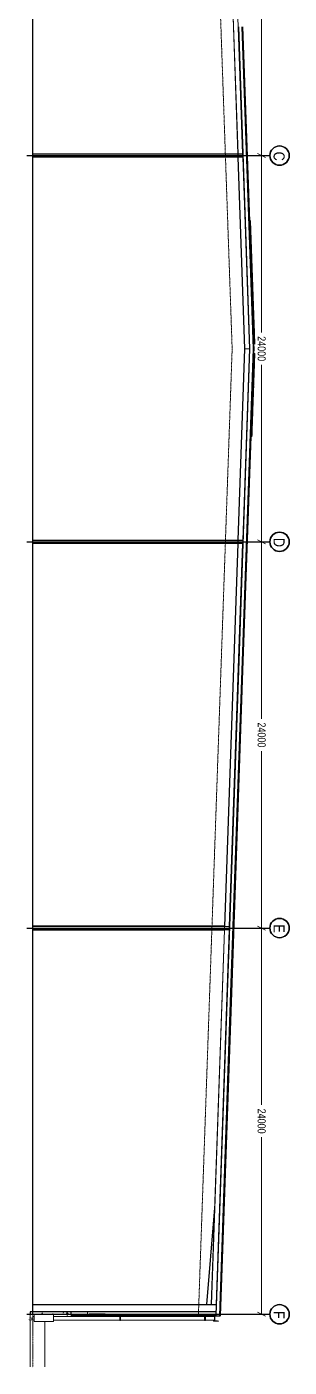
# Model space of a CAD drawing. Header units: millimetres. Extents: x -637480 to 299894, y -125373 to 39000.
# Drawn here: x -637480 to -621172, y -123290 to -39999 of the extents above; entities that cross this region are included whole.
import ezdxf

# ---------------------------------------------------------------- set-up
doc = ezdxf.new("R2010")
doc.units = ezdxf.units.MM
for name, pattern in [('Xref building Toll$0$_SBA Dash Dot - Datum', [4.4, 2.4, -1, 0, -1]), ('Xref building Toll$0$_SBA Dash Dot - Loose', [6, 4, -1, 0, -1]), ('Xref building Toll$0$_SBA Hidden Line - Loose', [2.4, 1.2, -1.2])]:
    doc.linetypes.add(name, pattern=pattern)
for name, color, linetype, lineweight in [('AM_BOR', 4, 'Continuous', 25), ('Xref building Toll$0$A-DETL-HDLN', 90, 'Xref building Toll$0$_SBA Hidden Line - Loose', 9), ('Xref building Toll$0$A-FLOR', 192, 'Continuous', 25), ('Xref building Toll$0$A-FLOR-LEVL', 51, 'Continuous', 9), ('Xref building Toll$0$A-GENM', 13, 'Continuous', 9), ('Xref building Toll$0$A-GLAZ', 151, 'Continuous', 9), ('Xref building Toll$0$A-ROOF', 132, 'Continuous', 25), ('Xref building Toll$0$A-ROOF-MCUT', 132, 'Continuous', 9), ('Xref building Toll$0$A-ROOF-OTLN', 132, 'Continuous', 9), ('Xref building Toll$0$A-WALL', 113, 'Continuous', 9), ('Xref building Toll$0$A-WALL-PATT', 111, 'Continuous', 9), ('Xref building Toll$0$annotation - dimensions', 7, 'Continuous', 0), ('Xref building Toll$0$P-PIPE', 3, 'Continuous', 9), ('Xref building Toll$0$Q-SPCQ', 91, 'Continuous', 9), ('Xref building Toll$0$S-BEAM', 12, 'Continuous', 9), ('Xref building Toll$0$S-COLS', 52, 'Continuous', 9), ('Xref building Toll$0$S-GRID-IDEN', 1, 'Continuous', 25)]:
    doc.layers.add(name, color=color, linetype=linetype, lineweight=lineweight)
doc.layers.add('Xref building Toll$0$S-GRID', color=8, linetype='Continuous')
doc.styles.add('Xref building Toll$0$1 500 general', font='arial.ttf', dxfattribs={"width": 0.870588, "height": 850})
doc.styles.add('Xref building Toll$0$1 500 general_0', font='arial.ttf', dxfattribs={"width": 0.870588})
doc.styles.add('Xref building Toll$0$Arial Narrow_1', font='ARIALN.TTF', dxfattribs={"height": 688.297872})
doc.dimstyles.new('Xref building Toll$0$1 500', dxfattribs={"dimtxt": 850, "dimasz": 425, "dimexe": 425, "dimexo": 0.0625, "dimgap": 425, "dimtad": 1, "dimdec": 0, "dimzin": 11, "dimdsep": 46, "dimtxsty": 'Xref building Toll$0$1 500 general', "dimblk": 'Xref building Toll$0$_Oblique_2.0', "dimcen": 0.09, "dimclrd": 256, "dimclre": 256, "dimadec": 4, "dimazin": 3, "dimtfac": 1, "dimtdec": 0, "dimtmove": 2, "dimatfit": 1, "dimldrblk": 'Xref building Toll$0$TerminatorOpen_2.0', "dimfxl": 1700, "dimfxlon": 1, "dimfrac": 2, "dimtolj": 1, "dimtzin": 11, "dimlwd": 0, "dimlwe": 0, "dimarcsym": 0})

# ---------------------------------------------------------------- blocks, each defined once
blk = doc.blocks.new('Xref building Toll$0$IVS_GM_Free-Door Head - XXX-DOOR HEAD-994499-SECTION WAREHOUSE B')
at = {"layer": 'Xref building Toll$0$A-GENM'}
for p, q in [((-19887, 44247), (-20012, 44261)), ((-20012, 44250), (-20011, 44250)), ((-20011, 44250), (-20011, 44259)), ((-20011, 44259), (-19887, 44246)), ((-19887, 44246), (-19887, 44247))]:
    blk.add_line(p, q, dxfattribs=at)
blk = doc.blocks.new('Xref building Toll$0$FIRE_HYDRANT_2593 - FIRE_HYDRANT_2593-1213494-SECTION WAREHOUSE B')
at = {"layer": 'Xref building Toll$0$A-GENM'}
for p, q in [((-19565, 42789), (-19566, 42788)), ((-19762, 42100), (-19762, 41899)), ((-19662, 41884), (-19687, 41884)), ((-19662, 41884), (-19662, 42100))]:
    blk.add_line(p, q, dxfattribs=at)
blk = doc.blocks.new('Xref building Toll$0$IVS_GM_Free-Folded Box Gutter Support_Arrayed - 350-250x300mm Gutter-1258791-SECTION WAREHOUSE B')
at = {"layer": 'Xref building Toll$0$A-GENM'}
for p, q in [((-19916, 53481), (-19916, 53339)), ((-19916, 53339), (-19864, 53339)), ((-19913, 53342), (-19913, 53481)), ((-19864, 53342), (-19913, 53342)), ((-19582, 53342), (-19639, 53342)), ((-19639, 53339), (-19579, 53339)), ((-19582, 53594), (-19582, 53582)), ((-19579, 53594), (-19582, 53594)), ((-19582, 53539), (-19582, 53514)), ((-19582, 53470), (-19582, 53445)), ((-19582, 53401), (-19582, 53342)), ((-19579, 53339), (-19579, 53594))]:
    blk.add_line(p, q, dxfattribs=at)
blk = doc.blocks.new('Xref building Toll$0$UC-Universal Column-Column - C4_5-250UC73-1332378-SECTION WAREHOUSE B')
at = {"layer": 'Xref building Toll$0$S-COLS'}
for p, q in [((-44139, 42100), (-44139, 54020)), ((-43885, 54011), (-43885, 42100))]:
    blk.add_line(p, q, dxfattribs=at)
blk = doc.blocks.new('Xref building Toll$0$1200 WALKWAY FACEBASED - 1200 WALKWAY FACEBASED-1419914-SECTION WAREHOUSE B')
at = {"layer": 'Xref building Toll$0$Q-SPCQ'}
h = blk.add_hatch(dxfattribs=at)
h.set_pattern_fill('FP_21', color=256, style=0, pattern_type=2)
h.set_pattern_definition([(47, (-80912.13, 55811.584), (-36.5677, 34.1), []), (137, (-80912.13, 55811.584), (-34.1, -36.5677), [])])
h.paths.add_polyline_path([(-81514, 55851), (-80315, 55892), (-80315, 55898), (-81514, 55857)], flags=0)
for p, q in [((-81514, 55857), (-80315, 55898)), ((-81514, 55851), (-80315, 55892)), ((-80315, 55892), (-81514, 55851)), ((-81514, 55851), (-81514, 55857)), ((-81512, 55791), (-81514, 55851)), ((-81512, 55791), (-80312, 55833)), ((-80315, 55892), (-80315, 55898)), ((-80315, 55892), (-80312, 55833))]:
    blk.add_line(p, q, dxfattribs=at)
blk = doc.blocks.new('Xref building Toll$0$1200 WALKWAY FACEBASED - 1200 WALKWAY FACEBASED-1417257-SECTION WAREHOUSE B')
at = {"layer": 'Xref building Toll$0$Q-SPCQ'}
h = blk.add_hatch(dxfattribs=at)
h.set_pattern_fill('FP_22', color=256, style=0, pattern_type=2)
h.set_pattern_definition([(47, (-82120.99, 55769.37), (-36.5677, 34.0999), []), (137, (-82120.99, 55769.37), (-34.0999, -36.5677), [])])
h.paths.add_polyline_path([(-87963, 55625), (-81514, 55851), (-81514, 55857), (-87963, 55631)], flags=0)
for p, q in [((-87963, 55631), (-81514, 55857)), ((-81514, 55851), (-87963, 55625)), ((-82800, 55806), (-82820, 55805)), ((-82820, 55805), (-82820, 55802)), ((-82798, 55746), (-82800, 55806)), ((-82157, 55828), (-82177, 55827)), ((-82177, 55827), (-82177, 55824)), ((-82177, 55824), (-82160, 55825)), ((-82160, 55825), (-82158, 55771)), ((-82155, 55768), (-82157, 55828)), ((-81514, 55851), (-81534, 55850)), ((-81534, 55850), (-81534, 55847)), ((-81534, 55847), (-81517, 55848)), ((-81517, 55848), (-81515, 55794)), ((-87963, 55631), (-87963, 55625)), ((-87943, 55626), (-87963, 55625)), ((-87963, 55625), (-87963, 55622)), ((-87963, 55622), (-87946, 55623)), ((-87944, 55569), (-87961, 55568)), ((-87961, 55568), (-87961, 55565)), ((-87961, 55565), (-87941, 55566)), ((-87946, 55623), (-87944, 55569)), ((-87941, 55566), (-87943, 55626)), ((-87300, 55649), (-87320, 55648)), ((-87320, 55648), (-87320, 55645)), ((-87320, 55645), (-87303, 55645)), ((-87301, 55591), (-87318, 55591)), ((-87318, 55591), (-87318, 55588)), ((-87318, 55588), (-87298, 55589)), ((-87303, 55645), (-87301, 55591)), ((-87298, 55589), (-87300, 55649)), ((-86657, 55671), (-86677, 55670)), ((-86677, 55670), (-86677, 55667)), ((-86677, 55667), (-86660, 55668)), ((-86658, 55614), (-86675, 55613)), ((-86675, 55613), (-86675, 55610)), ((-86675, 55610), (-86655, 55611)), ((-86660, 55668), (-86658, 55614)), ((-86655, 55611), (-86657, 55671)), ((-86014, 55693), (-86034, 55693)), ((-86034, 55693), (-86034, 55690)), ((-86034, 55690), (-86017, 55690)), ((-86015, 55636), (-86032, 55636)), ((-86032, 55636), (-86032, 55633)), ((-86032, 55633), (-86012, 55633)), ((-86017, 55690), (-86015, 55636)), ((-86012, 55633), (-86014, 55693)), ((-85371, 55716), (-85391, 55715)), ((-85391, 55715), (-85391, 55712)), ((-85391, 55712), (-85374, 55713)), ((-85372, 55659), (-85389, 55658)), ((-85389, 55658), (-85389, 55655)), ((-85389, 55655), (-85369, 55656)), ((-85374, 55713), (-85372, 55659)), ((-85369, 55656), (-85371, 55716)), ((-84728, 55738), (-84748, 55738)), ((-84748, 55738), (-84748, 55735)), ((-84748, 55735), (-84731, 55735)), ((-84729, 55681), (-84746, 55681)), ((-84746, 55681), (-84746, 55678)), ((-84746, 55678), (-84726, 55678)), ((-84731, 55735), (-84729, 55681)), ((-84726, 55678), (-84728, 55738)), ((-84086, 55761), (-84106, 55760)), ((-84106, 55760), (-84105, 55757)), ((-84105, 55757), (-84088, 55758)), ((-84087, 55704), (-84104, 55703)), ((-84104, 55703), (-84103, 55700)), ((-84103, 55700), (-84083, 55701)), ((-84088, 55758), (-84087, 55704)), ((-84083, 55701), (-84086, 55761)), ((-83443, 55783), (-83463, 55783)), ((-83463, 55783), (-83463, 55780)), ((-83463, 55780), (-83446, 55780)), ((-83444, 55726), (-83461, 55726)), ((-83461, 55726), (-83461, 55723)), ((-83461, 55723), (-83441, 55723)), ((-83446, 55780), (-83444, 55726)), ((-83441, 55723), (-83443, 55783)), ((-82820, 55802), (-82803, 55803)), ((-82801, 55749), (-82818, 55748)), ((-82818, 55748), (-82818, 55745)), ((-82818, 55745), (-82798, 55746)), ((-82803, 55803), (-82801, 55749)), ((-82158, 55771), (-82175, 55770)), ((-82175, 55770), (-82175, 55767)), ((-82175, 55767), (-82155, 55768)), ((-81515, 55794), (-81532, 55793)), ((-81532, 55793), (-81532, 55790)), ((-81532, 55790), (-81512, 55791))]:
    blk.add_line(p, q, dxfattribs=at)
blk = doc.blocks.new('Xref building Toll$0$1200 WALKWAY FACEBASED - 1200 WALKWAY FACEBASED-1420814-SECTION WAREHOUSE B')
at = {"layer": 'Xref building Toll$0$Q-SPCQ'}
h = blk.add_hatch(dxfattribs=at)
h.set_pattern_fill('FP_23', color=256, style=0, pattern_type=2)
h.set_pattern_definition([(43, (-79102.45, 55811.22), (-34.0999, 36.5677), []), (133, (-79102.45, 55811.22), (-36.5677, -34.0999), [])])
h.paths.add_polyline_path([(-74549, 55712), (-74549, 55718), (-79709, 55898), (-79710, 55892), (-74831, 55722)], flags=0)
for p, q in [((-79710, 55892), (-79712, 55832)), ((-79710, 55892), (-79709, 55898)), ((-79690, 55892), (-79710, 55892)), ((-74549, 55712), (-79710, 55892)), ((-79709, 55898), (-74549, 55718)), ((-79709, 55835), (-79707, 55889)), ((-79692, 55835), (-79709, 55835)), ((-79707, 55889), (-79690, 55889)), ((-79692, 55832), (-79692, 55835)), ((-79690, 55889), (-79690, 55892)), ((-79138, 55873), (-79141, 55813)), ((-79118, 55872), (-79138, 55873)), ((-79137, 55815), (-79136, 55869)), ((-79120, 55815), (-79137, 55815)), ((-79136, 55869), (-79119, 55869)), ((-79121, 55812), (-79120, 55815)), ((-79119, 55869), (-79118, 55872)), ((-78567, 55853), (-78569, 55793)), ((-78547, 55852), (-78567, 55853)), ((-78566, 55796), (-78564, 55849)), ((-78564, 55849), (-78547, 55849)), ((-78547, 55849), (-78547, 55852)), ((-77996, 55833), (-77998, 55773)), ((-77976, 55832), (-77996, 55833)), ((-77995, 55776), (-77993, 55830)), ((-77993, 55830), (-77976, 55829)), ((-77976, 55829), (-77976, 55832)), ((-77425, 55813), (-77427, 55753)), ((-77405, 55812), (-77425, 55813)), ((-77424, 55756), (-77422, 55810)), ((-77422, 55810), (-77405, 55809)), ((-77405, 55809), (-77405, 55812)), ((-78549, 55795), (-78566, 55796)), ((-78549, 55792), (-78549, 55795)), ((-77978, 55775), (-77995, 55776)), ((-77978, 55772), (-77978, 55775)), ((-77407, 55755), (-77424, 55756)), ((-77407, 55752), (-77407, 55755)), ((-76854, 55793), (-76856, 55733)), ((-76834, 55792), (-76854, 55793)), ((-76853, 55736), (-76851, 55790)), ((-76836, 55735), (-76853, 55736)), ((-76851, 55790), (-76834, 55789)), ((-76836, 55732), (-76836, 55735)), ((-76834, 55789), (-76834, 55792)), ((-76283, 55773), (-76285, 55713)), ((-76263, 55772), (-76283, 55773)), ((-76282, 55716), (-76280, 55770)), ((-76265, 55715), (-76282, 55716)), ((-76280, 55770), (-76263, 55769)), ((-76265, 55712), (-76265, 55715)), ((-76263, 55769), (-76263, 55772)), ((-75712, 55753), (-75714, 55693)), ((-75692, 55752), (-75712, 55753)), ((-75711, 55696), (-75709, 55750)), ((-75694, 55695), (-75711, 55696)), ((-75709, 55750), (-75692, 55749)), ((-75694, 55692), (-75694, 55695)), ((-75692, 55749), (-75692, 55752)), ((-75141, 55733), (-75143, 55673)), ((-75121, 55732), (-75141, 55733)), ((-75140, 55676), (-75138, 55730)), ((-75123, 55675), (-75140, 55676)), ((-75138, 55730), (-75121, 55729)), ((-75123, 55672), (-75123, 55675)), ((-75121, 55729), (-75121, 55732)), ((-74569, 55713), (-74572, 55653)), ((-74549, 55712), (-74569, 55713)), ((-74568, 55656), (-74567, 55710)), ((-74551, 55655), (-74568, 55656)), ((-74567, 55710), (-74550, 55709)), ((-74552, 55652), (-74551, 55655)), ((-74550, 55709), (-74549, 55712)), ((-74549, 55712), (-74549, 55718))]:
    blk.add_line(p, q, dxfattribs=at)
blk = doc.blocks.new('Xref building Toll$0$LOU_Metal Louvre 02 - 7000mm X 1000mm-1427498-SECTION WAREHOUSE B')
at = {"layer": 'Xref building Toll$0$A-GLAZ'}
for p, q in [((-20048, 45600), (-20048, 46600)), ((-19948, 46600), (-20048, 46600)), ((-19948, 46600), (-19948, 45600)), ((-19948, 45600), (-20048, 45600))]:
    blk.add_line(p, q, dxfattribs=at)
blk = doc.blocks.new('Xref building Toll$0$DWP_Downpipe - 225mm-1363392-SECTION WAREHOUSE B')
at = {"layer": 'Xref building Toll$0$P-PIPE'}
for p, q in [((-19864, 53420), (-19864, 53403)), ((-19864, 53420), (-19752, 53420)), ((-19864, 53401), (-19864, 43400)), ((-19752, 53420), (-19639, 53420)), ((-19639, 53403), (-19639, 53420)), ((-19639, 43400), (-19639, 53402)), ((-19864, 42200), (-19864, 42100)), ((-19752, 42100), (-19864, 42100)), ((-19639, 42100), (-19752, 42100)), ((-19639, 42100), (-19639, 42200))]:
    blk.add_line(p, q, dxfattribs=at)
blk = doc.blocks.new('Xref building Toll$0$IVS-GM-DownPipe Cover - DP 225mm-625296-SECTION WAREHOUSE B')
at = {"layer": 'Xref building Toll$0$A-GENM'}
for p, q in [((-20007, 43400), (-19732, 43400)), ((-20007, 42200), (-20007, 43400)), ((-19732, 43400), (-19567, 43400)), ((-19567, 42200), (-19567, 43400)), ((-19732, 42200), (-20007, 42200)), ((-19567, 42200), (-19732, 42200))]:
    blk.add_line(p, q, dxfattribs=at)
blk = doc.blocks.new('Xref building Toll$0$DPS_Downpipe Clamp - D225-V4-SECTION WAREHOUSE B')
at = {"layer": 'Xref building Toll$0$A-GENM'}
for p, q in [((-19913, 52834), (-19908, 52834)), ((-19913, 52784), (-19913, 52834)), ((-19908, 52784), (-19913, 52784)), ((-19908, 52834), (-19869, 52834)), ((-19908, 52784), (-19908, 52834)), ((-19869, 52784), (-19908, 52784)), ((-19869, 52834), (-19634, 52834)), ((-19869, 52784), (-19869, 52834)), ((-19634, 52784), (-19869, 52784)), ((-19634, 52784), (-19634, 52834))]:
    blk.add_line(p, q, dxfattribs=at)
blk = doc.blocks.new('Xref building Toll$0$UB-Universal Beam-Column - C1_5_460UB75-1337976-SECTION WAREHOUSE B')
at = {"layer": 'Xref building Toll$0$S-COLS'}
for p, q in [((-20619, 42100), (-20619, 53506)), ((-20605, 42100), (-20605, 53505)), ((-20177, 42100), (-20177, 53490)), ((-20162, 44500), (-20162, 53490))]:
    blk.add_line(p, q, dxfattribs=at)
blk = doc.blocks.new('Xref building Toll$0$UC-Universal Column-Column - C2_5-200UC60-1337980-SECTION WAREHOUSE B')
at = {"layer": 'Xref building Toll$0$S-COLS'}
for p, q in [((-92115, 55157), (-92115, 42100)), ((-92101, 55158), (-92101, 42100)), ((-91924, 55164), (-91924, 42100)), ((-91910, 42100), (-91910, 55164))]:
    blk.add_line(p, q, dxfattribs=at)
blk = doc.blocks.new('Xref building Toll$0$UC-Universal Column-Column - C2_5-200UC60-1337978-SECTION WAREHOUSE B')
at = {"layer": 'Xref building Toll$0$S-COLS'}
for p, q in [((-44115, 54326), (-44115, 42100)), ((-44101, 42100), (-44101, 54326)), ((-43924, 42100), (-43924, 54320)), ((-43910, 42100), (-43910, 54319))]:
    blk.add_line(p, q, dxfattribs=at)
blk = doc.blocks.new('Xref building Toll$0$UC-Universal Column-Column - C2_5-200UC60-1337979-SECTION WAREHOUSE B')
at = {"layer": 'Xref building Toll$0$S-COLS'}
for p, q in [((-68115, 55164), (-68115, 42100)), ((-68101, 42100), (-68101, 55164)), ((-67924, 42100), (-67924, 55158)), ((-67910, 42100), (-67910, 55157))]:
    blk.add_line(p, q, dxfattribs=at)
blk = doc.blocks.new('Xref building Toll$0$Grid - Grid Head-235101-SECTION WAREHOUSE B')
at = {"layer": 'Xref building Toll$0$S-GRID-IDEN'}
blk.add_circle((-140012, 62123), 600, dxfattribs=at)
for start, end in [(0, 180), (180, 0)]:
    blk.add_arc((-140012, 62123), 600, start, end, dxfattribs=at)
blk = doc.blocks.new('Xref building Toll$0$IVS_STF_Face Host_UB or UC Steel Haunch Up - 310UB46 - 2 Deg - 6000mm-1342655-AWNING 2 DETAIL')
at = {"layer": 'Xref building Toll$0$S-BEAM'}
for p, q in [((140373, 53408), (140613, 53400)), ((140373, 53408), (146373, 52902)), ((140613, 53400), (146373, 52914))]:
    blk.add_line(p, q, dxfattribs=at)
blk = doc.blocks.new('Xref building Toll$0$_Oblique_2.0')
at = {"color": 0, "linetype": 'ByBlock', "lineweight": -2}
for p, q in [((0, 0), (-1, 0)), ((0.5, 1), (-0.5, -1))]:
    blk.add_line(p, q, dxfattribs=at)
blk = doc.blocks.new('*D158')
at = {"layer": 'Defpoints', "color": 0, "linetype": 'Continuous', "transparency": 16777216}
for p in [(-622372, -96000), (-622886, -120000), (-622361, -120000)]:
    blk.add_point(p, dxfattribs=at)
at = {"layer": 'Xref building Toll$0$annotation - dimensions', "linetype": 'Continuous', "lineweight": 0, "transparency": 16777216}
for p, q in [((-622372, -96000), (-623136, -96000)), ((-622886, -96250), (-622886, -106995)), ((-622886, -119750), (-622886, -109005)), ((-622361, -120000), (-623136, -120000))]:
    blk.add_line(p, q, dxfattribs=at)
at = {"layer": 'Xref building Toll$0$annotation - dimensions', "linetype": 'Continuous', "lineweight": 0, "transparency": 16777216, "xscale": 250, "yscale": 250, "zscale": 250}
for p, rotation in [((-622886, -96000), 90), ((-622886, -120000), 270)]:
    blk.add_blockref('Xref building Toll$0$_Oblique_2.0', p, dxfattribs=dict(at, rotation=rotation))
at = {"layer": 'Xref building Toll$0$annotation - dimensions', "color": 0, "linetype": 'Continuous', "lineweight": 0, "transparency": 16777216, "insert": (-622886, -108000), "char_height": 500, "attachment_point": 5, "rotation": 270, "style": 'Xref building Toll$0$1 500 general_0'}
blk.add_mtext('\\A1;\\H1x;\\W0.8;24000', dxfattribs=at)
blk = doc.blocks.new('Xref building Toll$0$TerminatorOpen_2.0')
at = {"color": 0, "linetype": 'ByBlock', "lineweight": -2}
for q in [(-1, 1), (-1, 0), (-1, -1)]:
    blk.add_line((0, 0), q, dxfattribs=at)
blk = doc.blocks.new('*D159')
at = {"layer": 'Defpoints', "color": 0, "linetype": 'Continuous', "transparency": 16777216}
for p in [(-622886, -72000), (-622361, -72000), (-622372, -96000)]:
    blk.add_point(p, dxfattribs=at)
at = {"layer": 'Xref building Toll$0$annotation - dimensions', "linetype": 'Continuous', "lineweight": 0, "transparency": 16777216}
for p, q in [((-622361, -72000), (-623136, -72000)), ((-622886, -72250), (-622886, -82995)), ((-622886, -95750), (-622886, -85005)), ((-622372, -96000), (-623136, -96000))]:
    blk.add_line(p, q, dxfattribs=at)
at = {"layer": 'Xref building Toll$0$annotation - dimensions', "linetype": 'Continuous', "lineweight": 0, "transparency": 16777216, "xscale": 250, "yscale": 250, "zscale": 250}
for p, rotation in [((-622886, -72000), 90), ((-622886, -96000), 270)]:
    blk.add_blockref('Xref building Toll$0$_Oblique_2.0', p, dxfattribs=dict(at, rotation=rotation))
at = {"layer": 'Xref building Toll$0$annotation - dimensions', "color": 0, "linetype": 'Continuous', "lineweight": 0, "transparency": 16777216, "insert": (-622886, -84000), "char_height": 500, "attachment_point": 5, "rotation": 270, "style": 'Xref building Toll$0$1 500 general_0'}
blk.add_mtext('\\A1;\\H1x;\\W0.8;24000', dxfattribs=at)
blk = doc.blocks.new('*D160')
at = {"layer": 'Defpoints', "color": 0, "linetype": 'Continuous', "transparency": 16777216}
for p in [(-622886, -24000), (-622361, -24000), (-622372, -48000)]:
    blk.add_point(p, dxfattribs=at)
at = {"layer": 'Xref building Toll$0$annotation - dimensions', "linetype": 'Continuous', "lineweight": 0, "transparency": 16777216}
for p, q in [((-622361, -24000), (-623136, -24000)), ((-622886, -24250), (-622886, -34995)), ((-622886, -47750), (-622886, -37005)), ((-622372, -48000), (-623136, -48000))]:
    blk.add_line(p, q, dxfattribs=at)
at = {"layer": 'Xref building Toll$0$annotation - dimensions', "linetype": 'Continuous', "lineweight": 0, "transparency": 16777216, "xscale": 250, "yscale": 250, "zscale": 250}
for p, rotation in [((-622886, -24000), 90), ((-622886, -48000), 270)]:
    blk.add_blockref('Xref building Toll$0$_Oblique_2.0', p, dxfattribs=dict(at, rotation=rotation))
at = {"layer": 'Xref building Toll$0$annotation - dimensions', "color": 0, "linetype": 'Continuous', "lineweight": 0, "transparency": 16777216, "insert": (-622886, -36000), "char_height": 500, "attachment_point": 5, "rotation": 270, "style": 'Xref building Toll$0$1 500 general_0'}
blk.add_mtext('\\A1;\\H1x;\\W0.8;24000', dxfattribs=at)
blk = doc.blocks.new('*D161')
at = {"layer": 'Defpoints', "color": 0, "linetype": 'Continuous', "transparency": 16777216}
for p in [(-622372, -48000), (-622886, -72000), (-622361, -72000)]:
    blk.add_point(p, dxfattribs=at)
at = {"layer": 'Xref building Toll$0$annotation - dimensions', "linetype": 'Continuous', "lineweight": 0, "transparency": 16777216}
for p, q in [((-622372, -48000), (-623136, -48000)), ((-622886, -48250), (-622886, -58995)), ((-622886, -71750), (-622886, -61005)), ((-622361, -72000), (-623136, -72000))]:
    blk.add_line(p, q, dxfattribs=at)
at = {"layer": 'Xref building Toll$0$annotation - dimensions', "linetype": 'Continuous', "lineweight": 0, "transparency": 16777216, "xscale": 250, "yscale": 250, "zscale": 250}
for p, rotation in [((-622886, -48000), 90), ((-622886, -72000), 270)]:
    blk.add_blockref('Xref building Toll$0$_Oblique_2.0', p, dxfattribs=dict(at, rotation=rotation))
at = {"layer": 'Xref building Toll$0$annotation - dimensions', "color": 0, "linetype": 'Continuous', "lineweight": 0, "transparency": 16777216, "insert": (-622886, -60000), "char_height": 500, "attachment_point": 5, "rotation": 270, "style": 'Xref building Toll$0$1 500 general_0'}
blk.add_mtext('\\A1;\\H1x;\\W0.8;24000', dxfattribs=at)
blk = doc.blocks.new('Xref building Toll')
at = {"layer": 'Xref building Toll$0$A-WALL-PATT'}
h = blk.add_hatch(dxfattribs=at)
h.set_pattern_fill('FP_13', color=256, angle=-90, style=0, pattern_type=2)
h.set_pattern_definition([(320, (-629721.3, 283241.1), (-127.5124, -1457.4724), [152.4, -1676.4]), (265, (-629721.3, 283241.1), (1528.454, 281.9423), [121.92, -1341.12]), (10.451, (-629732, 283119.7), (1400.9327, -1175.541), [129.52, -1424.721]), (316.184, (-629315, 283241.1), (-336.342, -2168.6325), [228.6, -2514.6]), (6.636, (-629343, 283060.4), (1979.421, -1899.221), [194.28, -2137.081]), (261.184, (-629315, 283241.1), (1979.402, -1899.24), [182.88, -2011.68]), (291, (-629416.5, 283037.9), (-818.1215, -1212.9148), [152.4, -1676.4]), (236, (-629416.5, 283038), (1473.5044, -494.417), [121.92, -1341.12]), (341.451, (-629484.7, 282936.9), (655.3697, -1707.337), [129.52, -1424.721]), (307.5, (-629721.34, 283241.14), (676.44024, -24.7094), [67.056, -1257.808, 67.056, -2640.584]), (307.5, (-629721.34, 283241.14), (676.44024, -24.7094), [-1391.92, -1294.384, 67.056, -1279.144]), (277.5, (-629721.34, 283241.1), (801.4443, -534.5577), [67.056, -709.168, 67.056, -1740.408]), (277.5, (-629721.34, 283241.1), (801.4443, -534.5577), [-843.28, -1227.328, 67.056, -446.024]), (237.5, (-629721.34, 283694.27), (-45.8312, -1084.7275), [67.056, -440.944, 67.056, -3621.024]), (237.5, (-629721.34, 283694.27), (-45.8312, -1084.7275), [-575.056, -1517.904, 67.056, -2036.064]), (227.5, (-629721.3, 283897.5), (203.4135, -1185.0347), [67.056, -593.344, 67.056, -2479.04]), (227.5, (-629721.3, 283897.5), (203.4135, -1185.0347), [-727.456, -985.52, 67.056, -1426.464])])
h.paths.add_polyline_path([(-637296.3, -120000), (-634713.3, -120000), (-634713.3, -119850), (-637263.3, -119850)], flags=0)
at = {"layer": 'Xref building Toll$0$A-DETL-HDLN'}
for q in [(-626815.3, 84), (-626815.3, -120084)]:
    blk.add_line((-624717.1, -60000), q, dxfattribs=at)
at = {"layer": 'Xref building Toll$0$A-FLOR'}
for p, q in [((-637113.3, -120000), (-637113.3, -150)), ((-637263.3, -119850), (-637263.3, -120000)), ((-637263.3, -120000), (-637296.3, -120000)), ((-637263.3, -120000), (-637113.3, -120000))]:
    blk.add_line(p, q, dxfattribs=at)
at = {"layer": 'Xref building Toll$0$A-FLOR', "lineweight": 9}
for p, q in [((-637263.3, -120250.1), (-637263.3, -120000)), ((-637263.3, -123275.4), (-637263.3, -120349.9))]:
    blk.add_line(p, q, dxfattribs=at)
at = {"layer": 'Xref building Toll$0$A-FLOR-LEVL', "linetype": 'Xref building Toll$0$_SBA Dash Dot - Datum'}
blk.add_line((-637113.3, 10636.8), (-637113.3, -123289.7), dxfattribs=at)
at = {"layer": 'Xref building Toll$0$A-ROOF'}
for p, q in [((-624331.9, -40000), (-623633.5, -60000)), ((-623647.9, -52051.5), (-624068.7, -40000)), ((-623625.4, -52694.4), (-623647.2, -52071.5)), ((-623603, -53337.3), (-623624.7, -52714.4)), ((-623580.5, -53980.3), (-623602.3, -53357.3)), ((-623558.1, -54623.2), (-623579.8, -54000.3)), ((-623535.6, -55266.1), (-623557.4, -54643.2)), ((-623513.2, -55909), (-623534.9, -55286.1)), ((-623490.7, -56552), (-623512.5, -55929)), ((-623468.3, -57194.9), (-623490, -56572)), ((-623445.8, -57837.8), (-623467.6, -57214.9)), ((-623423.3, -58480.7), (-623445.1, -57857.8)), ((-623370.3, -60000), (-623380.8, -59700)), ((-623633.5, -60000), (-624331.9, -80000)), ((-624068.7, -80000), (-623370.3, -60000)), ((-624331.9, -80001.4), (-625030.3, -100001.4)), ((-624767.2, -100001.4), (-624068.8, -80001.4)), ((-625030.4, -100002.9), (-625731, -120065)), ((-625469.1, -120101.9), (-624767.2, -100002.9)), ((-625732, -120094), (-625732.3, -120101.9)), ((-625732.3, -120101.9), (-625469.1, -120101.9))]:
    blk.add_line(p, q, dxfattribs=at)
at = {"layer": 'Xref building Toll$0$A-ROOF', "lineweight": 9}
for p, q in [((-624111.7, -40000), (-623413.3, -60000)), ((-623413.3, -60000), (-624111.7, -80000)), ((-624111.8, -80001.4), (-624810.2, -100001.4)), ((-624810.3, -100002.9), (-625512.1, -120101.9))]:
    blk.add_line(p, q, dxfattribs=at)
at = {"layer": 'Xref building Toll$0$A-ROOF-MCUT'}
for p, q in [((-623380.8, -59700), (-623380.8, -59701.5)), ((-623360.8, -59700), (-623380.8, -59700)), ((-623380.8, -59701.5), (-623362.2, -59701.5)), ((-623362.2, -59701.5), (-623351.8, -60000)), ((-623350.3, -60000), (-623360.8, -59700)), ((-623362.2, -60298.5), (-623380.8, -60298.5)), ((-623380.8, -60298.5), (-623380.8, -60300)), ((-623380.8, -60300), (-623360.8, -60300)), ((-623351.8, -60000), (-623362.2, -60298.5)), ((-623360.8, -60300), (-623350.3, -60000)), ((-625512.1, -120099.9), (-625812.1, -120099.9)), ((-625812.1, -120099.9), (-625812.1, -120430.9)), ((-625812.1, -120430.9), (-625768.3, -120430.9)), ((-625810.1, -120428.9), (-625810.1, -120101.9)), ((-625810.1, -120101.9), (-625732.3, -120101.9)), ((-625770.3, -120428.9), (-625810.1, -120428.9)), ((-625741.3, -120401.9), (-625770.3, -120401.9)), ((-625770.3, -120401.9), (-625770.3, -120428.9)), ((-625768.3, -120430.9), (-625768.3, -120403.9)), ((-625768.3, -120403.9), (-625743.3, -120403.9)), ((-625743.3, -120403.9), (-625743.3, -120430.9)), ((-625743.3, -120430.9), (-625699.6, -120430.9)), ((-625741.3, -120428.9), (-625741.3, -120401.9)), ((-625701.6, -120428.9), (-625741.3, -120428.9)), ((-625672.6, -120401.9), (-625701.6, -120401.9)), ((-625701.6, -120401.9), (-625701.6, -120428.9)), ((-625699.6, -120430.9), (-625699.6, -120403.9)), ((-625699.6, -120403.9), (-625674.6, -120403.9)), ((-625674.6, -120403.9), (-625674.6, -120430.9)), ((-625674.6, -120430.9), (-625630.8, -120430.9)), ((-625672.6, -120428.9), (-625672.6, -120401.9)), ((-625632.8, -120428.9), (-625672.6, -120428.9)), ((-625603.8, -120401.9), (-625632.8, -120401.9)), ((-625632.8, -120401.9), (-625632.8, -120428.9)), ((-625630.8, -120430.9), (-625630.8, -120403.9)), ((-625630.8, -120403.9), (-625605.8, -120403.9)), ((-625605.8, -120403.9), (-625605.8, -120430.9)), ((-625605.8, -120430.9), (-625562.1, -120430.9)), ((-625603.8, -120428.9), (-625603.8, -120401.9)), ((-625564.1, -120428.9), (-625603.8, -120428.9)), ((-625562.1, -120401.9), (-625564.1, -120401.9)), ((-625564.1, -120401.9), (-625564.1, -120428.9)), ((-625562.1, -120430.9), (-625562.1, -120401.9)), ((-625512.1, -120101.9), (-625512.1, -120099.9))]:
    blk.add_line(p, q, dxfattribs=at)
at = {"layer": 'Xref building Toll$0$A-ROOF-OTLN'}
for p, q in [((-623627.3, -52067.8), (-624048.7, -40000)), ((-623604.8, -52710.7), (-623627.2, -52070.8)), ((-623582.4, -53353.6), (-623604.7, -52713.7)), ((-623559.9, -53996.6), (-623582.3, -53356.6)), ((-623537.5, -54639.5), (-623559.8, -53999.6)), ((-623515, -55282.4), (-623537.4, -54642.5)), ((-623492.6, -55925.3), (-623514.9, -55285.4)), ((-623470.1, -56568.3), (-623492.5, -55928.3)), ((-623447.7, -57211.2), (-623470, -56571.3)), ((-623425.2, -57854.1), (-623447.6, -57214.2)), ((-623402.8, -58497), (-623425.1, -57857.1)), ((-623380.8, -60872.6), (-623360.9, -60304.5)), ((-623420.6, -62014.9), (-623400.8, -61446.8)), ((-623400.7, -61443.8), (-623380.9, -60875.6)), ((-623440.6, -62586), (-623420.7, -62017.9)), ((-623480.5, -63728.3), (-623460.6, -63160.2)), ((-623460.5, -63157.2), (-623440.7, -62589)), ((-623500.4, -64299.4), (-623480.6, -63731.3)), ((-623540.3, -65441.7), (-623520.5, -64873.5)), ((-623520.4, -64870.6), (-623500.5, -64302.4)), ((-624048.7, -80000), (-623540.4, -65444.7)), ((-624747.2, -100001.4), (-624048.7, -80001.4)), ((-625449.1, -120101.9), (-624747.2, -100002.9)), ((-625449.1, -120101.9), (-625469.1, -120101.9))]:
    blk.add_line(p, q, dxfattribs=at)
at = {"layer": 'Xref building Toll$0$A-WALL', "lineweight": 25}
for p, q in [((-634713.3, -119850), (-637263.3, -119850)), ((-634713.3, -120000), (-634713.3, -119850)), ((-637263.3, -120000), (-634713.3, -120000)), ((-625731, -120065), (-634713.3, -120065)), ((-634713.3, -120065), (-634713.3, -120094)), ((-634713.3, -120094), (-625732, -120094))]:
    blk.add_line(p, q, dxfattribs=at)
at = {"layer": 'Xref building Toll$0$A-WALL'}
for p, q in [((-633713.3, -119850), (-633713.3, -120000)), ((-636363.3, -120005.4), (-636363.3, -120000)), ((-636363.3, -123275.4), (-636363.3, -120445.9)), ((-634713.3, -120000), (-634713.3, -120065)), ((-633713.3, -120000), (-634713.3, -120000)), ((-625732, -120094), (-625731, -120065))]:
    blk.add_line(p, q, dxfattribs=at)
at = {"layer": 'Xref building Toll$0$S-BEAM'}
for p, q in [((-624363.3, -47897.5), (-625194.2, -24102.5)), ((-625182.4, -24102.5), (-624351.5, -47897.5)), ((-624067.9, -47897.5), (-624898.8, -24102.5)), ((-624356.6, -48088.3), (-624362.8, -47911.7)), ((-623940.6, -60000), (-624356.1, -48102.5)), ((-624351, -47911.7), (-624344.8, -48088.3)), ((-624344.3, -48102.5), (-623928.8, -60000)), ((-624061.2, -48088.3), (-624067.4, -47911.7)), ((-623645.3, -60000), (-624060.7, -48102.5)), ((-624356.1, -71897.5), (-623940.6, -60000)), ((-623928.8, -60000), (-624344.3, -71897.5)), ((-624060.7, -71897.5), (-623645.3, -60000)), ((-623928.8, -60000), (-623940.6, -60000)), ((-623940.6, -60000), (-623928.8, -60000)), ((-623656.7, -60000), (-623917.4, -60000)), ((-623917.4, -60000), (-623656.7, -60000)), ((-623633.5, -60000), (-623645.3, -60000)), ((-623645.3, -60000), (-623633.5, -60000)), ((-625194.2, -95897.5), (-624363.3, -72102.5)), ((-624351.5, -72102.5), (-625182.4, -95897.5)), ((-624898.8, -95897.5), (-624067.9, -72102.5)), ((-624362.8, -72088.3), (-624356.6, -71911.7)), ((-624344.8, -71911.7), (-624351, -72088.3)), ((-624067.4, -72088.3), (-624061.2, -71911.7)), ((-626014.7, -119393), (-625201.4, -96102.5)), ((-625189.6, -96102.5), (-626002.9, -119393)), ((-625719.3, -119393), (-624906, -96102.5)), ((-625200.9, -96088.3), (-625194.7, -95911.7)), ((-625182.9, -95911.7), (-625189.1, -96088.3)), ((-624905.5, -96088.3), (-624899.3, -95911.7))]:
    blk.add_line(p, q, dxfattribs=at)
at = {"layer": 'Xref building Toll$0$S-BEAM', "flags": 128}
for points in [[(-623917.4, -60000), (-623925.5, -60000), (-623928.8, -60000)], [(-623928.8, -60000), (-623925.5, -60000), (-623917.4, -60000)], [(-623645.3, -60000), (-623648.6, -60000), (-623656.7, -60000)], [(-623656.7, -60000), (-623648.6, -60000), (-623645.3, -60000)]]:
    blk.add_lwpolyline(points, dxfattribs=at)
at = {"layer": 'Xref building Toll$0$S-GRID', "linetype": 'Xref building Toll$0$_SBA Dash Dot - Loose'}
for p, q in [((-637479.9, -48000), (-622361.1, -48000)), ((-637479.9, -72000), (-622361.1, -72000)), ((-637479.9, -96000), (-622361.1, -96000)), ((-637479.9, -120000), (-622361.1, -120000))]:
    blk.add_line(p, q, dxfattribs=at)
at = {"layer": 'Xref building Toll$0$A-GENM', "rotation": 270}
for name, p in [('Xref building Toll$0$FIRE_HYDRANT_2593 - FIRE_HYDRANT_2593-1213494-SECTION WAREHOUSE B', (-679213.3, -140012.5)), ('Xref building Toll$0$IVS-GM-DownPipe Cover - DP 225mm-625296-SECTION WAREHOUSE B', (-679213.3, -140012.5)), ('Xref building Toll$0$IVS_GM_Free-Door Head - XXX-DOOR HEAD-994499-SECTION WAREHOUSE B', (-679213.3, -140012.5)), ('Xref building Toll$0$DPS_Downpipe Clamp - D225-V4-SECTION WAREHOUSE B', (-684480.3, -140012.5)), ('Xref building Toll$0$DPS_Downpipe Clamp - D225-V4-SECTION WAREHOUSE B', (-679213.3, -140012.5)), ('Xref building Toll$0$IVS_GM_Free-Folded Box Gutter Support_Arrayed - 350-250x300mm Gutter-1258791-SECTION WAREHOUSE B', (-679213.3, -140012.5))]:
    blk.add_blockref(name, p, dxfattribs=at)
at = {"layer": 'Xref building Toll$0$A-GLAZ', "rotation": 270}
blk.add_blockref('Xref building Toll$0$LOU_Metal Louvre 02 - 7000mm X 1000mm-1427498-SECTION WAREHOUSE B', (-679213.3, -140012.5), dxfattribs=at)
at = {"layer": 'Xref building Toll$0$P-PIPE', "rotation": 270}
blk.add_blockref('Xref building Toll$0$DWP_Downpipe - 225mm-1363392-SECTION WAREHOUSE B', (-679213.3, -140012.5), dxfattribs=at)
at = {"layer": 'Xref building Toll$0$Q-SPCQ', "rotation": 270}
for name in ['Xref building Toll$0$1200 WALKWAY FACEBASED - 1200 WALKWAY FACEBASED-1417257-SECTION WAREHOUSE B', 'Xref building Toll$0$1200 WALKWAY FACEBASED - 1200 WALKWAY FACEBASED-1419914-SECTION WAREHOUSE B', 'Xref building Toll$0$1200 WALKWAY FACEBASED - 1200 WALKWAY FACEBASED-1420814-SECTION WAREHOUSE B']:
    blk.add_blockref(name, (-679213.3, -140012.5), dxfattribs=at)
at = {"layer": 'Xref building Toll$0$S-BEAM', "rotation": 270}
blk.add_blockref('Xref building Toll$0$IVS_STF_Face Host_UB or UC Steel Haunch Up - 310UB46 - 2 Deg - 6000mm-1342655-AWNING 2 DETAIL', (-679213.4, 26977.5), dxfattribs=at)
at = {"layer": 'Xref building Toll$0$S-COLS', "rotation": 270}
for name in ['Xref building Toll$0$UC-Universal Column-Column - C2_5-200UC60-1337980-SECTION WAREHOUSE B', 'Xref building Toll$0$UC-Universal Column-Column - C2_5-200UC60-1337979-SECTION WAREHOUSE B', 'Xref building Toll$0$UC-Universal Column-Column - C4_5-250UC73-1332378-SECTION WAREHOUSE B', 'Xref building Toll$0$UC-Universal Column-Column - C2_5-200UC60-1337978-SECTION WAREHOUSE B', 'Xref building Toll$0$UB-Universal Beam-Column - C1_5_460UB75-1337976-SECTION WAREHOUSE B']:
    blk.add_blockref(name, (-679213.3, -140012.5), dxfattribs=at)
at = {"layer": 'Xref building Toll$0$S-GRID-IDEN', "rotation": 270}
for p in [(-683894.5, -188012.5), (-683894.5, -212012.5), (-683894.5, -236012.5), (-683894.5, -260012.5)]:
    blk.add_blockref('Xref building Toll$0$Grid - Grid Head-235101-SECTION WAREHOUSE B', p, dxfattribs=at)
at = {"layer": 'Xref building Toll$0$S-GRID-IDEN', "lineweight": 9, "char_height": 688.3, "attachment_point": 2, "rotation": 270, "line_spacing_factor": 0.968573, "style": 'Xref building Toll$0$Arial Narrow_1'}
for s, insert, width in [('C', (-621454, -48040.8), 680.367), ('D', (-621454, -72040.8), 680.367), ('E', (-621454, -96040.8), 629.969), ('F', (-621454, -120040.8), 579.571)]:
    blk.add_mtext(s, dxfattribs=dict(at, insert=insert, width=width))
at = {"layer": 'Xref building Toll$0$annotation - dimensions', "linetype": 'Continuous', "lineweight": 0}
for base, p1, p2, angle, picture, middle in [((-622885.9, -24000), (-622371.8, -48000), (-622361.1, -24000), 90, '*D160', (-622885.9, -36000)), ((-622885.9, -72000), (-622371.8, -48000), (-622361.1, -72000), 270, '*D161', (-622885.9, -60000)), ((-622885.9, -72000), (-622371.8, -96000), (-622361.1, -72000), 90, '*D159', (-622885.9, -84000)), ((-622885.9, -120000), (-622371.8, -96000), (-622361.1, -120000), 270, '*D158', (-622885.9, -108000))]:
    dim = blk.add_linear_dim(base=base, p1=p1, p2=p2, angle=angle, text='\\H1x;\\W0.8;<>', dimstyle='Xref building Toll$0$1 500', override={"dimscale": 0.5, "dimtxt": 1000, "dimasz": 500, "dimexe": 500, "dimgap": 500, "dimtxsty": 'Xref building Toll$0$1 500 general_0', "dimatfit": 3, "dimfxl": 2000}, dxfattribs=at)
    dim.commit()
    dim.dimension.update_dxf_attribs({"geometry": picture, "text_midpoint": middle, "text_rotation": 270})

msp = doc.modelspace()

# ---------------------------------------------------------------- block references
at = {"layer": 'AM_BOR'}
msp.add_blockref('Xref building Toll', (0, 0), dxfattribs=at)

doc.saveas('drawing.dxf')
